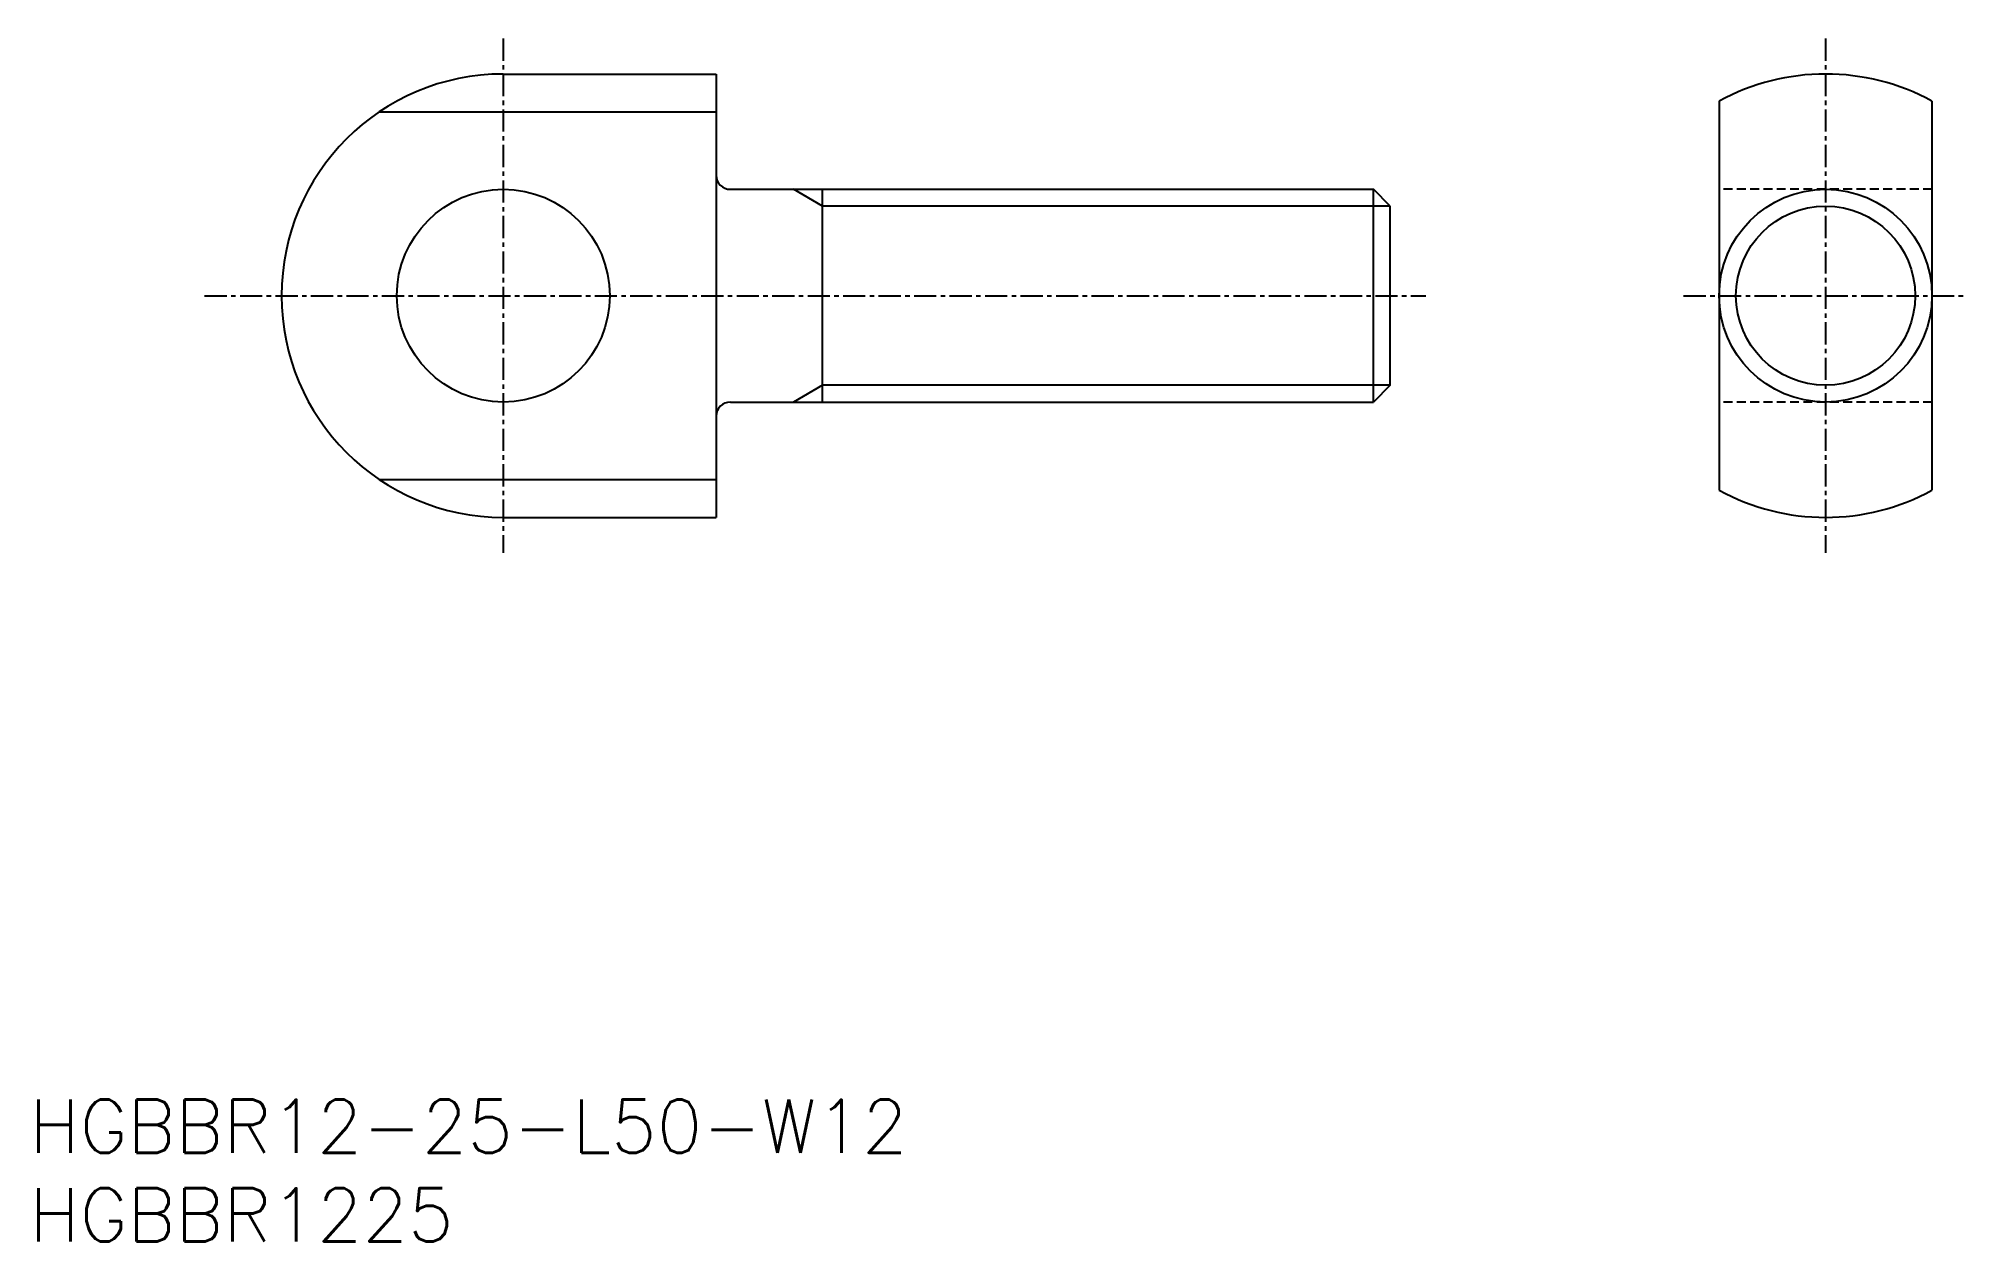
# Model space of a CAD drawing. Extents: x 1 to 109, y 0 to 68.
import ezdxf
from ezdxf.enums import TextEntityAlignment as Align

# ---------------------------------------------------------------- set-up
doc = ezdxf.new("R2010")
doc.units = 0
doc.linetypes.add('CENTER', pattern=[2, 1.25, -0.25, 0.25, -0.25])
doc.linetypes.add('DASHED', pattern=[0.75, 0.5, -0.25])
doc.layers.get('0').update_dxf_attribs({"linetype": 'CONTINUOUS'})
doc.layers.add('CENTER', color=1, linetype='CENTER')
doc.styles.get("Standard").update_dxf_attribs({"font": 'txt.shx'})

msp = doc.modelspace()

# ---------------------------------------------------------------- linework, layer by layer
at = {"color": 7, "linetype": 'CONTINUOUS'}
for p, q in [((26.71, 65.83), (38.71, 65.83)), ((38.71, 65.83), (38.71, 40.83)), ((95.25, 64.3), (95.25, 42.36)), ((107.25, 64.3), (107.25, 42.36)), ((19.71, 63.69), (38.71, 63.69)), ((39.51, 59.33), (75.76, 59.33)), ((44.71, 47.33), (44.71, 59.33)), ((76.71, 58.38), (75.76, 59.33)), ((75.76, 47.33), (75.76, 59.33)), ((76.71, 48.28), (76.71, 58.38)), ((14.21, 53.33), (14.21, 53.33)), ((76.71, 53.33), (76.71, 53.33)), ((76.71, 50.8), (76.71, 50.8)), ((76.71, 48.28), (75.76, 47.33)), ((39.51, 47.33), (75.76, 47.33)), ((19.71, 42.97), (38.71, 42.97)), ((26.71, 40.83), (38.71, 40.83))]:
    msp.add_line(p, q, dxfattribs=at)
at = {"color": 3, "linetype": 'CONTINUOUS'}
for p, q in [((44.71, 58.38), (43.07, 59.33)), ((76.71, 58.38), (44.71, 58.38)), ((44.71, 48.28), (43.07, 47.33)), ((76.71, 48.28), (44.71, 48.28))]:
    msp.add_line(p, q, dxfattribs=at)
at = {"color": 3, "linetype": 'DASHED'}
for p, q in [((107.25, 59.33), (95.25, 59.33)), ((107.25, 47.33), (95.25, 47.33))]:
    msp.add_line(p, q, dxfattribs=at)
at = {"color": 7, "linetype": 'CONTINUOUS'}
for centre in [(26.71, 53.33), (101.25, 53.33)]:
    msp.add_circle(centre, 6, dxfattribs=at)
at = {"color": 3, "linetype": 'CONTINUOUS'}
msp.add_circle((101.25, 53.33), 5.05, dxfattribs=at)
at = {"color": 7, "linetype": 'CONTINUOUS'}
for centre, radius, start, end in [((26.71, 53.33), 12.5, 90, 180), ((101.25, 53.33), 12.5, 61.3146, 118.6854), ((39.51, 60.13), 0.8, 180, 270), ((26.71, 53.33), 12.5, 180, 270), ((39.51, 46.53), 0.8, 90, 180), ((101.25, 53.33), 12.5, 241.3146, 298.6854)]:
    msp.add_arc(centre, radius, start, end, dxfattribs=at)
at = {"layer": 'CENTER', "color": 1, "linetype": 'CENTER'}
for p, q in [((26.71, 67.83), (26.71, 38.83)), ((101.25, 67.83), (101.25, 38.83)), ((9.87, 53.33), (78.71, 53.33)), ((93.25, 53.33), (109.25, 53.33))]:
    msp.add_line(p, q, dxfattribs=at)

# ---------------------------------------------------------------- texts
at = {"color": 7, "linetype": 'CONTINUOUS'}
for s, p in [('HGBBR12-25-L50-W12', (0, 6.5)), ('HGBBR1225', (0, 1.5))]:
    msp.add_text(s, height=3, dxfattribs=at).set_placement(p, align=Align.MIDDLE_LEFT)

doc.saveas('drawing.dxf')
